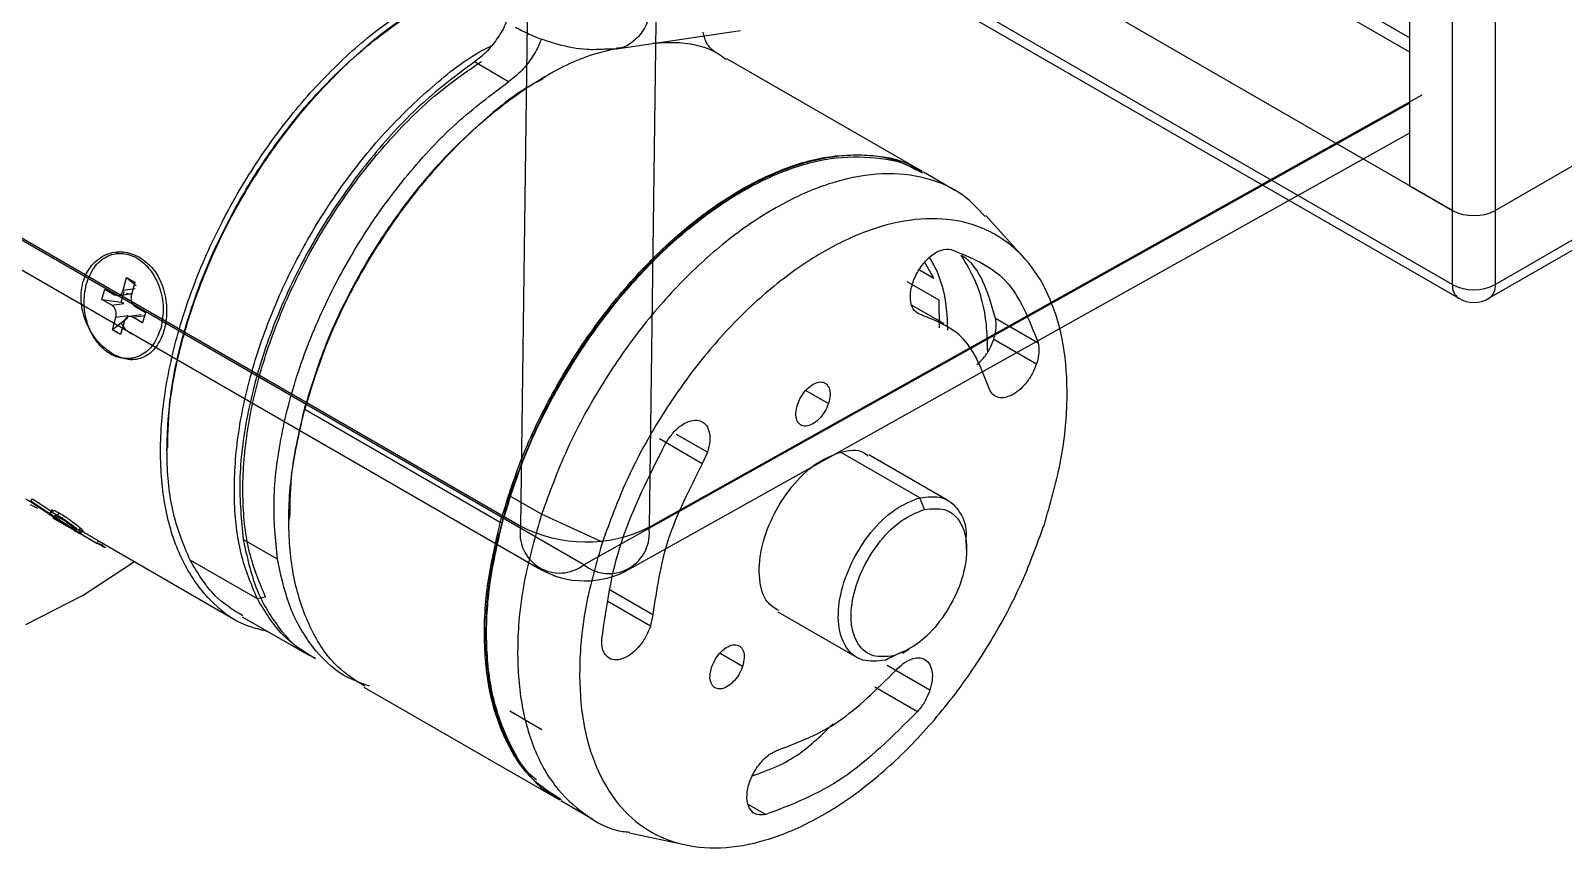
# Model space of a CAD drawing. Header units: millimetres. Extents: x 15 to 1192, y 5 to 836.
# Drawn here: x 565.9 to 616.6, y 509.9 to 536.9 of the extents above; entities that cross this region are included whole.
import ezdxf

# ---------------------------------------------------------------- set-up
doc = ezdxf.new("R2010")
doc.units = ezdxf.units.MM

msp = doc.modelspace()

# ---------------------------------------------------------------- linework, layer by layer
at = {"color": 7, "linetype": 'Continuous', "lineweight": 25}
for p, q in [((611.52, 531.787), (611.52, 562.787)), ((612.934, 530.97), (612.934, 561.97)), ((614.349, 561.154), (614.349, 530.97)), ((614.349, 530.97), (665.982, 560.777)), ((614.349, 530.97), (665.982, 560.777)), ((614.349, 528.521), (665.982, 558.328)), ((614.141, 528.063), (665.775, 557.87)), ((612.934, 530.97), (567.679, 557.095)), ((611.52, 536.207), (575.397, 557.06)), ((578.433, 555.786), (611.52, 536.685)), ((567.679, 554.646), (612.934, 528.521)), ((567.887, 554.188), (613.141, 528.063)), ((582.118, 520.531), (582.55, 552.621)), ((586.792, 552.583), (586.361, 520.492)), ((543.935, 542.574), (582.118, 520.531)), ((544.556, 541.162), (582.739, 519.119)), ((584.206, 519.249), (546.022, 541.292)), ((585.284, 536.321), (589.391, 536.918)), ((584.893, 536.314), (585.284, 536.321)), ((581.719, 535.229), (580.587, 535.882)), ((581.719, 535.229), (580.587, 535.882)), ((595.404, 532.254), (588.934, 535.989)), ((582.934, 535.394), (582.863, 535.353)), ((586.361, 520.492), (611.933, 534.793)), ((611.52, 534.523), (584.206, 519.249)), ((585.704, 519.099), (611.52, 533.535)), ((596.5, 531.621), (595.44, 532.234)), ((611.52, 531.787), (612.934, 530.97)), ((598.781, 529.386), (597.504, 530.804)), ((612.934, 528.521), (612.934, 530.97)), ((614.349, 530.97), (614.349, 528.521)), ((568.796, 529.55), (568.734, 529.541)), ((595.784, 528.733), (595.486, 529.252)), ((568.973, 528.331), (569.086, 528.749)), ((569.086, 528.749), (569.355, 528.594)), ((569.086, 528.749), (569.398, 528.492)), ((595.307, 529.009), (595.784, 528.733)), ((568.267, 528.024), (568.361, 528.369)), ((568.361, 528.369), (568.686, 528.181)), ((568.804, 528.157), (569.201, 528.215)), ((568.909, 527.941), (569.003, 528.286)), ((568.973, 528.331), (569.37, 528.389)), ((569.355, 528.594), (569.241, 528.176)), ((595.958, 528.002), (594.898, 528.614)), ((568.592, 527.836), (568.267, 528.024)), ((568.267, 528.024), (568.909, 527.941)), ((568.592, 527.836), (568.989, 527.894)), ((568.989, 527.894), (568.909, 527.941)), ((569.379, 527.781), (569.704, 527.594)), ((596.127, 527.218), (595.066, 527.831)), ((595.969, 527.085), (595.958, 528.002)), ((568.616, 527.024), (568.73, 527.442)), ((569.099, 527.396), (568.616, 527.024)), ((568.73, 527.442), (569.127, 527.499)), ((568.999, 527.286), (568.885, 526.869)), ((569.099, 527.396), (569.127, 527.499)), ((569.565, 527.519), (569.167, 527.461)), ((569.285, 527.436), (569.682, 527.494)), ((569.61, 527.249), (569.285, 527.436)), ((569.704, 527.594), (569.61, 527.249)), ((597.815, 527.411), (599.229, 526.595)), ((568.885, 526.869), (568.616, 527.024)), ((597.765, 526.715), (599.179, 525.898)), ((569.238, 526.077), (569.3, 526.086)), ((591.551, 525.017), (592.298, 524.586)), ((574.968, 524.438), (574.973, 524.387)), ((581.443, 520.652), (574.973, 524.387)), ((588.124, 522.593), (586.709, 523.41)), ((588.292, 522.97), (587.272, 523.559)), ((570.419, 523.107), (570.419, 523.025)), ((588.292, 522.97), (588.124, 522.593)), ((595.314, 521.468), (592.698, 522.979)), ((596.243, 521.378), (593.627, 522.888)), ((565.741, 521.435), (565.918, 521.333)), ((565.894, 521.239), (566.112, 521.137)), ((565.92, 521.35), (565.917, 521.327)), ((565.917, 521.327), (566.832, 520.729)), ((565.92, 521.35), (565.976, 521.432)), ((566.739, 520.805), (565.92, 521.35)), ((565.976, 521.432), (566.612, 521.009)), ((566.112, 521.137), (566.142, 521.124)), ((582.807, 520.92), (581.747, 521.532)), ((595.469, 521.077), (595.314, 521.468)), ((566.613, 520.903), (566.739, 520.805)), ((566.631, 520.806), (567.019, 520.582)), ((566.823, 520.889), (566.768, 520.806)), ((566.798, 520.883), (566.855, 520.964)), ((567.019, 520.582), (567.294, 520.424)), ((574.45, 520.78), (574.45, 520.698)), ((581.511, 520.637), (581.443, 520.652)), ((584.818, 519.997), (582.807, 520.92)), ((567.314, 520.562), (567.261, 520.477)), ((567.294, 520.424), (567.415, 520.354)), ((567.502, 520.382), (567.557, 520.465)), ((574.071, 519.434), (572.94, 520.087)), ((574.071, 519.434), (572.94, 520.087)), ((567.906, 520.07), (568.116, 519.949)), ((568.107, 519.958), (568.155, 520.045)), ((568.124, 520.06), (572.734, 517.398)), ((568.254, 519.873), (568.303, 519.96)), ((596.865, 519.759), (596.865, 520.004)), ((573.41, 518.117), (571.183, 519.403)), ((573.681, 518.177), (573.41, 518.117)), ((585.001, 518.044), (586.415, 517.227)), ((585.077, 518.416), (586.491, 517.6)), ((586.491, 517.6), (586.415, 517.227)), ((590.627, 517.692), (593.244, 516.181)), ((572.905, 517.531), (575.132, 516.245)), ((588.71, 516.324), (589.456, 515.893)), ((594.747, 516.371), (594.173, 516.091)), ((594.173, 516.091), (594.442, 516.237)), ((594.744, 516.33), (594.956, 516.453)), ((595.651, 515.106), (594.237, 515.922)), ((576.935, 515.204), (583.405, 511.469)), ((593.827, 515.211), (595.241, 514.395)), ((582.818, 513.789), (581.757, 514.402)), ((583.441, 511.449), (584.501, 510.836)), ((589.653, 511.324), (590.23, 510.99)), ((585.711, 510.376), (587.577, 509.979))]:
    msp.add_line(p, q, dxfattribs=at)
at = {"color": 7, "linetype": 'Continuous', "lineweight": 25, "flags": 128}
msp.add_lwpolyline([(565.75, 517.271), (567.651, 518.241), (569.345, 519.355)], dxfattribs=at)
at = {"color": 7, "linetype": 'Continuous', "lineweight": 25}
for centre, radius, start, end in [((613.641, 532.335), 1.537, 242.6097, 297.3903), ((613.641, 532.335), 1.537, 242.6097, 297.3903), ((613.41, 528.46), 0.48, 172.7442, 235.9436), ((613.641, 529.885), 1.537, 242.6097, 297.3903), ((613.873, 528.46), 0.48, 304.0564, 7.2558), ((613.641, 528.929), 1, 240.0027, 299.9973), ((583.406, 520.286), 1.311, 169.2517, 307.6306), ((584.277, 524.678), 4.675, 242.4963, 296.4637), ((585.038, 520.296), 1.337, 231.5447, 8.4538), ((584.239, 521.717), 3, 240.0027, 299.2142)]:
    msp.add_arc(centre, radius, start, end, dxfattribs=at)
for points, knots in [([(573.766, 517.033), (573.487, 517.103), (572.748, 517.286), (571.793, 518.05), (570.932, 519.243), (570.383, 520.788), (570.157, 522.605), (570.264, 524.629), (570.701, 526.781), (571.451, 528.978), (572.484, 531.136), (573.761, 533.173), (575.233, 535.007), (576.845, 536.58), (578.527, 537.787), (579.798, 538.498), (580.46, 538.664), (580.579, 538.694)], [0, 0, 0, 0, 0.043928, 0.11625, 0.188573, 0.260895, 0.333217, 0.40554, 0.477862, 0.550185, 0.622507, 0.69483, 0.767152, 0.839475, 0.911797, 0.98412, 1, 1, 1, 1]), ([(571.183, 519.403), (570.981, 519.885), (570.578, 520.85), (570.373, 522.656), (570.475, 524.642), (570.906, 526.76), (571.642, 528.921), (572.659, 531.043), (573.915, 533.047), (575.363, 534.851), (576.948, 536.398), (578.602, 537.586), (579.861, 538.288), (580.52, 538.453), (580.645, 538.484)], [0, 0, 0, 0, 0.089012, 0.178024, 0.267035, 0.356047, 0.445059, 0.534071, 0.623083, 0.712095, 0.801106, 0.890118, 0.97913, 1, 1, 1, 1]), ([(570.443, 523.118), (570.454, 523.649), (570.48, 524.824), (570.907, 526.813), (571.631, 528.952), (572.64, 531.059), (573.886, 533.043), (575.322, 534.842), (576.892, 536.341), (578.088, 537.289), (578.734, 537.605), (578.831, 537.652)], [0, 0, 0, 0, 0.102836, 0.227849, 0.352862, 0.477875, 0.602888, 0.727901, 0.852914, 0.977927, 1, 1, 1, 1]), ([(586.41, 537.483), (586.341, 537.293), (586.204, 536.912), (585.828, 536.529), (585.504, 536.331), (585.312, 536.336), (585.282, 536.336)], [0, 0, 0, 0, 0.314239, 0.628478, 0.942717, 1, 1, 1, 1]), ([(581.644, 537.233), (581.63, 537.195), (581.556, 536.986), (581.328, 536.624), (580.983, 536.186), (580.719, 535.984), (580.587, 535.882)], [0, 0, 0, 0, 0.068735, 0.379157, 0.689578, 1, 1, 1, 1]), ([(581.644, 537.233), (581.63, 537.195), (581.556, 536.986), (581.328, 536.624), (580.983, 536.186), (580.719, 535.984), (580.587, 535.882)], [0, 0, 0, 0, 0.068735, 0.379157, 0.689578, 1, 1, 1, 1]), ([(581.942, 537.035), (582.092, 536.955), (582.522, 536.725), (583.334, 536.457), (584.201, 536.276), (584.698, 536.303), (584.893, 536.314)], [0, 0, 0, 0, 0.1713698, 0.4893939, 0.7999197, 1, 1, 1, 1]), ([(573.41, 518.117), (573.209, 518.599), (572.806, 519.564), (572.601, 521.37), (572.702, 523.356), (573.133, 525.474), (573.87, 527.635), (574.886, 529.758), (576.142, 531.759), (577.591, 533.573), (579.174, 535.085), (580.385, 536.044), (581.041, 536.364), (581.143, 536.414)], [0, 0, 0, 0, 0.098183, 0.196366, 0.294549, 0.392733, 0.490916, 0.589099, 0.687282, 0.785465, 0.883648, 0.981831, 1, 1, 1, 1]), ([(585.275, 536.32), (584.939, 536.241), (584.069, 536.036), (582.593, 535.244), (580.938, 534.034), (579.356, 532.484), (577.911, 530.672), (576.665, 528.666), (575.637, 526.538), (575.194, 525.104), (574.973, 524.387)], [0, 0, 0, 0, 0.082794, 0.213823, 0.344853, 0.475882, 0.606912, 0.737941, 0.868971, 1, 1, 1, 1]), ([(582.797, 536.64), (582.777, 536.582), (582.697, 536.353), (582.46, 535.97), (582.114, 535.533), (581.851, 535.33), (581.719, 535.229)], [0, 0, 0, 0, 0.101428, 0.400952, 0.700476, 1, 1, 1, 1]), ([(582.797, 536.64), (582.777, 536.582), (582.697, 536.353), (582.46, 535.97), (582.114, 535.533), (581.851, 535.33), (581.719, 535.229)], [0, 0, 0, 0, 0.1014277, 0.4009518, 0.7004759, 1, 1, 1, 1]), ([(588.915, 535.958), (588.841, 536.013), (588.405, 536.343), (587.583, 536.554), (586.781, 536.511), (586.485, 536.495)], [0, 0, 0, 0, 0.112701, 0.671403, 1, 1, 1, 1]), ([(573.681, 518.177), (573.482, 518.651), (573.086, 519.6), (572.884, 521.377), (572.984, 523.329), (573.408, 525.411), (574.132, 527.537), (575.132, 529.624), (576.367, 531.595), (577.791, 533.364), (579.296, 534.854), (580.332, 535.564), (580.823, 535.901)], [0, 0, 0, 0, 0.100991, 0.201981, 0.302972, 0.403962, 0.504953, 0.605943, 0.706934, 0.807925, 0.908915, 1, 1, 1, 1]), ([(582.861, 535.322), (582.751, 535.268), (582.091, 534.943), (580.883, 533.981), (579.315, 532.473), (577.882, 530.669), (576.646, 528.682), (575.628, 526.571), (575.188, 525.149), (574.968, 524.438)], [0, 0, 0, 0, 0.0324618, 0.1937182, 0.3549745, 0.5162309, 0.6774873, 0.8387436, 1, 1, 1, 1]), ([(581.443, 520.652), (581.664, 521.369), (582.107, 522.803), (583.135, 524.931), (584.381, 526.937), (585.826, 528.749), (587.407, 530.296), (589.066, 531.52), (590.736, 532.37), (592.36, 532.825), (593.851, 532.825), (594.876, 532.609), (595.312, 532.278), (595.385, 532.223)], [0, 0, 0, 0, 0.098023, 0.196045, 0.294068, 0.392091, 0.490113, 0.588136, 0.686159, 0.784182, 0.882204, 0.980227, 1, 1, 1, 1]), ([(581.511, 520.637), (581.732, 521.351), (582.173, 522.779), (583.196, 524.898), (584.437, 526.896), (585.876, 528.7), (587.451, 530.241), (589.103, 531.459), (590.765, 532.305), (592.385, 532.761), (593.863, 532.751), (594.816, 532.579), (595.191, 532.307), (595.199, 532.3)], [0, 0, 0, 0, 0.099764, 0.199527, 0.299291, 0.399055, 0.498818, 0.598582, 0.698345, 0.798109, 0.897873, 0.997636, 1, 1, 1, 1]), ([(595.421, 532.199), (595.108, 532.367), (594.394, 532.748), (593.038, 532.854), (591.464, 532.592), (589.805, 531.904), (588.133, 530.832), (586.512, 529.414), (585.002, 527.706), (583.668, 525.772), (582.535, 523.686), (582.01, 522.25), (581.747, 521.532)], [0, 0, 0, 0, 0.079978, 0.182203, 0.284427, 0.386652, 0.488877, 0.591101, 0.693326, 0.795551, 0.897775, 1, 1, 1, 1]), ([(597.478, 530.767), (597.247, 531.016), (596.698, 531.608), (595.539, 532.09), (594.104, 532.252), (592.523, 531.977), (590.866, 531.292), (589.194, 530.22), (587.573, 528.802), (586.063, 527.093), (584.729, 525.16), (583.596, 523.074), (583.07, 521.638), (582.807, 520.92)], [0, 0, 0, 0, 0.067799, 0.16102, 0.25424, 0.34746, 0.44068, 0.5339, 0.62712, 0.72034, 0.81356, 0.90678, 1, 1, 1, 1]), ([(568.633, 526.214), (568.466, 526.334), (568.134, 526.574), (567.815, 527.082), (567.65, 527.531), (567.582, 527.887), (567.573, 528.244), (567.631, 528.587), (567.751, 528.9), (567.929, 529.165), (568.152, 529.376), (568.492, 529.567), (568.974, 529.655), (569.331, 529.504), (569.51, 529.429)], [0, 0, 0, 0, 0.124655, 0.249207, 0.312182, 0.374267, 0.43709, 0.499438, 0.561969, 0.624991, 0.687263, 0.75045, 0.875237, 1, 1, 1, 1]), ([(569.51, 529.429), (569.671, 529.308), (569.993, 529.067), (570.255, 528.551), (570.375, 528.095), (570.414, 527.734), (570.403, 527.374), (570.338, 527.03), (570.225, 526.719), (570.067, 526.457), (569.874, 526.25), (569.578, 526.065), (569.153, 525.985), (568.806, 526.138), (568.633, 526.214)], [0, 0, 0, 0, 0.124596, 0.249113, 0.312109, 0.374214, 0.437107, 0.499522, 0.561917, 0.6248, 0.687151, 0.750419, 0.875383, 1, 1, 1, 1]), ([(596.243, 527.011), (596.236, 527.217), (596.213, 527.967), (596.005, 528.791), (595.715, 529.287), (595.642, 529.413)], [0, 0, 0, 0, 0.220034, 0.802694, 1, 1, 1, 1]), ([(597.562, 526.295), (597.555, 526.6), (597.533, 527.47), (597.242, 528.571), (596.85, 529.217), (596.687, 529.486)], [0, 0, 0, 0, 0.239185, 0.683501, 1, 1, 1, 1]), ([(597.815, 527.411), (597.572, 528.258), (597.323, 529.126), (596.702, 529.477), (596.687, 529.486)], [0, 0, 0, 0, 0.974894, 1, 1, 1, 1]), ([(569.084, 528.239), (569.112, 528.228), (569.169, 528.206), (569.233, 528.212), (569.256, 528.233), (569.257, 528.234)], [0, 0, 0, 0, 0.4938994, 0.9877989, 1, 1, 1, 1]), ([(568.905, 527.25), (568.924, 527.21), (569.005, 527.045), (569.14, 526.956), (569.243, 526.887)], [0, 0, 0, 0, 0.240908, 1, 1, 1, 1]), ([(597.208, 525.863), (597.281, 525.932), (597.435, 526.08), (597.634, 526.381), (597.721, 526.603), (597.765, 526.715)], [0, 0, 0, 0, 0.306017, 0.653008, 1, 1, 1, 1]), ([(576.955, 515.236), (576.648, 515.428), (575.956, 515.863), (575.186, 516.995), (574.63, 518.494), (574.406, 520.28), (574.486, 522.263), (574.81, 523.679), (574.973, 524.387)], [0, 0, 0, 0, 0.137675, 0.31014, 0.482605, 0.65507, 0.827535, 1, 1, 1, 1]), ([(574.968, 524.438), (574.8, 523.732), (574.498, 522.462), (574.482, 521.306), (574.476, 520.793)], [0, 0, 0, 0, 0.556215, 1, 1, 1, 1]), ([(590.654, 517.733), (590.518, 517.814), (590.186, 518.011), (589.972, 518.75), (590.029, 519.753), (590.415, 520.854), (591.058, 521.858), (591.87, 522.653), (592.422, 522.87), (592.698, 522.979)], [0, 0, 0, 0, 0.103813, 0.253178, 0.402542, 0.551907, 0.701271, 0.850636, 1, 1, 1, 1]), ([(592.698, 522.979), (592.97, 523.029), (593.324, 523.095), (593.548, 522.894), (593.601, 522.847)], [0, 0, 0, 0, 0.7663035, 1, 1, 1, 1]), ([(581.747, 521.532), (581.541, 520.817), (581.13, 519.386), (580.911, 517.336), (581.001, 515.461), (581.415, 513.823), (582.155, 512.526), (582.858, 511.738), (583.368, 511.522), (583.459, 511.483)], [0, 0, 0, 0, 0.160833, 0.321666, 0.482499, 0.643333, 0.804166, 0.964999, 1, 1, 1, 1]), ([(595.314, 521.468), (595.574, 521.497), (596.095, 521.553), (596.624, 521.095), (596.882, 520.53), (596.84, 520.09), (596.83, 519.987)], [0, 0, 0, 0, 0.302556, 0.6051119, 0.9076679, 1, 1, 1, 1]), ([(566.798, 520.883), (566.747, 520.911), (566.645, 520.968), (566.56, 520.994), (566.541, 520.981), (566.567, 520.945), (566.598, 520.917), (566.613, 520.903)], [0, 0, 0, 0, 0.248947, 0.498212, 0.748262, 0.874067, 1, 1, 1, 1]), ([(566.669, 520.986), (566.653, 521), (566.623, 521.027), (566.597, 521.063), (566.617, 521.075), (566.702, 521.049), (566.804, 520.992), (566.855, 520.964)], [0, 0, 0, 0, 0.125394, 0.250767, 0.500489, 0.750151, 1, 1, 1, 1]), ([(566.881, 520.664), (566.836, 520.69), (566.767, 520.73), (566.717, 520.757), (566.699, 520.767), (566.692, 520.771), (566.699, 520.767), (566.699, 520.767)], [0, 0, 0, 0, 0.389, 0.581548, 0.78113, 0.979284, 1, 1, 1, 1]), ([(566.768, 520.806), (566.747, 520.826), (566.704, 520.865), (566.707, 520.884), (566.749, 520.874), (566.81, 520.844), (566.848, 520.823), (566.868, 520.812)], [0, 0, 0, 0, 0.250873, 0.500982, 0.750252, 0.867589, 1, 1, 1, 1]), ([(567.261, 520.477), (567.239, 520.49), (567.198, 520.514), (567.106, 520.57), (566.987, 520.646), (566.854, 520.737), (566.797, 520.783), (566.768, 520.806)], [0, 0, 0, 0, 0.132411, 0.249742, 0.499005, 0.749107, 1, 1, 1, 1]), ([(567.502, 520.382), (567.46, 520.416), (567.377, 520.485), (567.218, 520.605), (567.086, 520.699), (566.95, 520.792), (566.859, 520.846), (566.798, 520.883)], [0, 0, 0, 0, 0.25079, 0.500848, 0.629444, 0.75134, 1, 1, 1, 1]), ([(566.832, 520.729), (566.923, 520.672), (567.104, 520.558), (567.269, 520.46), (567.351, 520.412)], [0, 0, 0, 0, 0.502002, 1, 1, 1, 1]), ([(566.855, 520.964), (566.917, 520.927), (567.007, 520.873), (567.143, 520.78), (567.274, 520.687), (567.433, 520.568), (567.515, 520.499), (567.557, 520.465)], [0, 0, 0, 0, 0.249633, 0.371748, 0.500487, 0.750141, 1, 1, 1, 1]), ([(566.868, 520.812), (566.91, 520.786), (566.973, 520.749), (567.066, 520.685), (567.156, 520.622), (567.266, 520.54), (567.323, 520.493), (567.352, 520.47)], [0, 0, 0, 0, 0.248428, 0.368857, 0.499035, 0.749182, 1, 1, 1, 1]), ([(567.298, 520.421), (567.263, 520.441), (567.195, 520.481), (567.086, 520.545), (566.976, 520.61), (566.913, 520.646), (566.881, 520.664)], [0, 0, 0, 0, 0.251055, 0.501296, 0.750661, 1, 1, 1, 1]), ([(583.425, 511.5), (583.118, 511.693), (582.426, 512.128), (581.656, 513.26), (581.1, 514.759), (580.876, 516.545), (580.956, 518.528), (581.28, 519.944), (581.443, 520.652)], [0, 0, 0, 0, 0.137675, 0.31014, 0.482605, 0.65507, 0.827535, 1, 1, 1, 1]), ([(582.643, 512.131), (582.63, 512.139), (582.25, 512.411), (581.737, 513.296), (581.166, 514.763), (580.948, 516.548), (581.026, 518.521), (581.349, 519.931), (581.511, 520.637)], [0, 0, 0, 0, 0.0064956, 0.2051965, 0.4038974, 0.6025982, 0.8012991, 1, 1, 1, 1]), ([(582.807, 520.92), (582.602, 520.205), (582.191, 518.774), (581.972, 516.725), (582.06, 514.847), (582.48, 513.218), (583.201, 511.886), (584.22, 510.952), (585.085, 510.459), (585.644, 510.411), (585.723, 510.404)], [0, 0, 0, 0, 0.139614, 0.279229, 0.418843, 0.558457, 0.698072, 0.837686, 0.977301, 1, 1, 1, 1]), ([(567.352, 520.47), (567.373, 520.451), (567.416, 520.413), (567.416, 520.401), (567.393, 520.407), (567.362, 520.421), (567.318, 520.445), (567.28, 520.466), (567.261, 520.477)], [0, 0, 0, 0, 0.25053, 0.500352, 0.629539, 0.750618, 0.869029, 1, 1, 1, 1]), ([(567.466, 520.332), (567.427, 520.354), (567.35, 520.398), (567.294, 520.427), (567.277, 520.434), (567.282, 520.43), (567.292, 520.424), (567.298, 520.421)], [0, 0, 0, 0, 0.248528, 0.498026, 0.748552, 0.874192, 1, 1, 1, 1]), ([(567.351, 520.412), (567.404, 520.382), (567.511, 520.321), (567.575, 520.293), (567.591, 520.294), (567.58, 520.313), (567.533, 520.354), (567.502, 520.382)], [0, 0, 0, 0, 0.24882, 0.498079, 0.625449, 0.74929, 1, 1, 1, 1]), ([(567.465, 520.327), (567.444, 520.338), (567.411, 520.355), (567.411, 520.356), (567.434, 520.344), (567.481, 520.317), (567.529, 520.29), (567.554, 520.275)], [0, 0, 0, 0, 0.334222, 0.507516, 0.667887, 0.829413, 1, 1, 1, 1]), ([(568.254, 519.873), (568.205, 519.9), (568.131, 519.94), (567.998, 520.017), (567.889, 520.081), (567.778, 520.148), (567.629, 520.236), (567.531, 520.293), (567.466, 520.332)], [0, 0, 0, 0, 0.25058, 0.37537, 0.501473, 0.62901, 0.751678, 1, 1, 1, 1]), ([(567.517, 520.417), (567.583, 520.379), (567.68, 520.322), (567.829, 520.234), (567.94, 520.168), (568.041, 520.108), (568.099, 520.074), (568.124, 520.06)], [0, 0, 0, 0, 0.3444788, 0.5142996, 0.6907461, 0.8647829, 1, 1, 1, 1]), ([(567.554, 520.275), (567.576, 520.263), (567.62, 520.237), (567.696, 520.193), (567.774, 520.147), (567.847, 520.104), (567.889, 520.08), (567.907, 520.07)], [0, 0, 0, 0, 0.21002, 0.420193, 0.624799, 0.841737, 1, 1, 1, 1]), ([(567.557, 520.465), (567.587, 520.438), (567.633, 520.397), (567.645, 520.378), (567.634, 520.379), (567.629, 520.379)], [0, 0, 0, 0, 0.498924, 0.745634, 1, 1, 1, 1]), ([(572.94, 520.087), (573.061, 519.529), (573.305, 518.414), (574.083, 517.156), (574.769, 516.395), (575.257, 516.197), (575.323, 516.17)], [0, 0, 0, 0, 0.316881, 0.633762, 0.950644, 1, 1, 1, 1]), ([(572.94, 520.087), (573.061, 519.529), (573.305, 518.414), (574.083, 517.156), (574.769, 516.395), (575.257, 516.197), (575.323, 516.17)], [0, 0, 0, 0, 0.3168812, 0.6337624, 0.9506437, 1, 1, 1, 1]), ([(568.18, 519.954), (568.226, 519.925), (568.316, 519.87), (568.373, 519.828), (568.375, 519.818), (568.349, 519.825), (568.292, 519.854), (568.254, 519.873)], [0, 0, 0, 0, 0.255533, 0.501681, 0.62378, 0.748014, 1, 1, 1, 1]), ([(572.923, 517.559), (572.605, 517.757), (571.9, 518.197), (571.437, 518.975), (571.183, 519.403)], [0, 0, 0, 0, 0.451459, 1, 1, 1, 1]), ([(577.125, 515.228), (576.827, 515.336), (576.098, 515.6), (575.206, 516.488), (574.438, 517.765), (574.193, 518.878), (574.071, 519.434)], [0, 0, 0, 0, 0.187191, 0.458128, 0.729064, 1, 1, 1, 1]), ([(577.125, 515.228), (576.827, 515.336), (576.098, 515.6), (575.206, 516.488), (574.438, 517.765), (574.193, 518.878), (574.071, 519.434)], [0, 0, 0, 0, 0.187191, 0.458128, 0.729064, 1, 1, 1, 1]), ([(575.33, 516.141), (574.947, 516.376), (574.175, 516.849), (573.666, 517.692), (573.41, 518.117)], [0, 0, 0, 0, 0.496621, 1, 1, 1, 1]), ([(589.773, 512.264), (590.307, 512.457), (591.218, 512.786), (592.087, 513.634), (592.446, 513.985)], [0, 0, 0, 0, 0.5862962, 1, 1, 1, 1])]:
    msp.add_open_spline(points, degree=3, knots=knots, dxfattribs=at)
for points in [[(588.531, 536.22), (588.439, 536.295), (588.256, 536.445), (588.186, 536.727), (588.152, 536.869)], [(588.531, 536.22), (588.439, 536.295), (588.256, 536.445), (588.186, 536.727), (588.152, 536.869)], [(580.587, 535.882), (580.008, 535.45), (578.851, 534.587), (577.227, 532.844), (575.774, 530.861), (574.558, 528.688), (573.625, 526.424), (573.027, 524.169), (572.754, 521.995), (572.878, 520.723), (572.94, 520.087)], [(580.587, 535.882), (580.008, 535.45), (578.851, 534.587), (577.227, 532.844), (575.774, 530.861), (574.558, 528.688), (573.625, 526.424), (573.027, 524.169), (572.754, 521.995), (572.878, 520.723), (572.94, 520.087)], [(574.071, 519.434), (574.009, 520.07), (573.885, 521.342), (574.158, 523.516), (574.757, 525.77), (575.689, 528.035), (576.906, 530.208), (578.358, 532.191), (579.982, 533.934), (581.14, 534.797), (581.719, 535.229)], [(574.071, 519.434), (574.009, 520.07), (573.885, 521.342), (574.158, 523.516), (574.757, 525.77), (575.689, 528.035), (576.906, 530.208), (578.358, 532.191), (579.982, 533.934), (581.14, 534.797), (581.719, 535.229)], [(599.436, 520.583), (599.631, 521.263), (600.022, 522.622), (600.229, 524.569), (600.146, 526.352), (599.748, 527.902), (599.059, 529.159), (598.104, 530.076), (596.919, 530.616), (595.549, 530.76), (594.048, 530.501), (592.474, 529.85), (590.886, 528.831), (589.346, 527.485), (587.911, 525.861), (586.644, 524.024), (585.568, 522.043), (585.068, 520.679), (584.818, 519.997)], [(567.748, 528.523), (567.823, 528.72), (567.974, 529.115), (568.404, 529.478), (568.91, 529.596), (569.43, 529.439), (569.883, 529.034), (570.195, 528.444), (570.337, 527.75), (570.261, 527.313), (570.223, 527.094)], [(595.368, 527.515), (595.284, 527.552), (595.116, 527.627), (594.997, 527.93), (595.003, 528.324), (595.14, 528.763), (595.385, 529.176), (595.701, 529.499), (596.045, 529.696), (596.241, 529.687), (596.34, 529.682)], [(596.34, 529.682), (597.003, 529.42), (598.329, 528.894), (598.929, 527.361), (599.229, 526.595)], [(570.223, 527.094), (570.148, 526.897), (569.997, 526.503), (569.567, 526.139), (569.061, 526.022), (568.541, 526.179), (568.088, 526.584), (567.776, 527.173), (567.634, 527.867), (567.71, 528.305), (567.748, 528.523)], [(568.686, 528.181), (568.715, 528.169), (568.773, 528.145), (568.86, 528.168), (568.934, 528.23), (568.96, 528.297), (568.973, 528.331)], [(568.73, 527.442), (568.736, 527.479), (568.749, 527.554), (568.725, 527.672), (568.672, 527.776), (568.619, 527.816), (568.592, 527.836)], [(569.241, 528.176), (569.235, 528.139), (569.222, 528.063), (569.246, 527.945), (569.299, 527.842), (569.352, 527.801), (569.379, 527.781)], [(569.285, 527.436), (569.256, 527.448), (569.198, 527.472), (569.111, 527.45), (569.037, 527.388), (569.011, 527.32), (568.999, 527.286)], [(597.59, 525.14), (597.359, 525.73), (596.898, 526.909), (595.878, 527.313), (595.368, 527.515)], [(597.765, 526.715), (597.798, 526.843), (597.866, 527.1), (597.832, 527.308), (597.815, 527.411)], [(599.229, 526.595), (599.246, 526.491), (599.28, 526.283), (599.213, 526.027), (599.179, 525.898)], [(599.179, 525.898), (599.135, 525.787), (599.049, 525.563), (598.84, 525.255), (598.597, 525.004), (598.335, 524.833), (598.08, 524.758), (597.857, 524.786), (597.68, 524.91), (597.62, 525.063), (597.59, 525.14)], [(591.272, 524.545), (591.311, 524.641), (591.389, 524.833), (591.587, 525.08), (591.809, 525.25), (592.03, 525.315), (592.213, 525.266), (592.329, 525.11), (592.368, 524.872), (592.321, 524.682), (592.298, 524.586)], [(592.298, 524.586), (592.259, 524.49), (592.181, 524.299), (591.983, 524.051), (591.76, 523.882), (591.54, 523.817), (591.357, 523.866), (591.24, 524.021), (591.201, 524.259), (591.248, 524.45), (591.272, 524.545)], [(586.922, 523.284), (586.999, 523.401), (587.153, 523.635), (587.448, 523.89), (587.746, 524.034), (588.019, 524.045), (588.232, 523.922), (588.358, 523.681), (588.39, 523.351), (588.325, 523.097), (588.292, 522.97)], [(584.801, 516.793), (584.953, 517.867), (585.258, 520.014), (586.368, 522.194), (586.922, 523.284)], [(588.124, 522.593), (587.697, 521.755), (586.844, 520.078), (586.609, 518.426), (586.491, 517.6)], [(594.173, 516.091), (593.914, 516.063), (593.396, 516.008), (592.848, 516.456), (592.582, 517.229), (592.647, 518.246), (593.031, 519.343), (593.674, 520.348), (594.486, 521.143), (595.038, 521.36), (595.314, 521.468)], [(595.469, 521.077), (595.702, 521.102), (596.168, 521.152), (596.662, 520.748), (596.901, 520.052), (596.842, 519.138), (596.497, 518.15), (595.918, 517.246), (595.187, 516.53), (594.69, 516.335), (594.442, 516.237)], [(584.818, 519.997), (584.623, 519.317), (584.232, 517.957), (584.025, 516.011), (584.109, 514.228), (584.506, 512.678), (585.195, 511.421), (586.151, 510.504), (587.336, 509.964), (588.705, 509.82), (590.206, 510.079), (591.781, 510.73), (593.369, 511.748), (594.909, 513.095), (596.343, 514.719), (597.61, 516.556), (598.687, 518.537), (599.186, 519.901), (599.436, 520.583)], [(594.442, 516.237), (594.209, 516.212), (593.743, 516.162), (593.25, 516.566), (593.011, 517.262), (593.069, 518.177), (593.415, 519.165), (593.993, 520.069), (594.724, 520.784), (595.221, 520.979), (595.469, 521.077)], [(586.415, 517.227), (586.365, 517.099), (586.263, 516.844), (586.012, 516.502), (585.723, 516.244), (585.423, 516.101), (585.15, 516.09), (584.938, 516.213), (584.805, 516.452), (584.802, 516.679), (584.801, 516.793)], [(588.431, 515.852), (588.47, 515.948), (588.547, 516.14), (588.746, 516.387), (588.968, 516.557), (589.188, 516.622), (589.371, 516.573), (589.488, 516.417), (589.527, 516.179), (589.48, 515.989), (589.456, 515.893)], [(594.523, 515.755), (594.604, 515.836), (594.767, 515.999), (595.031, 516.14), (595.279, 516.187), (595.491, 516.131), (595.646, 515.976), (595.73, 515.738), (595.74, 515.439), (595.681, 515.217), (595.651, 515.106)], [(589.456, 515.893), (589.418, 515.797), (589.34, 515.606), (589.142, 515.358), (588.919, 515.189), (588.699, 515.124), (588.516, 515.173), (588.399, 515.328), (588.36, 515.566), (588.407, 515.757), (588.431, 515.852)], [(590.668, 513.136), (591.326, 513.385), (592.641, 513.883), (593.895, 515.131), (594.523, 515.755)], [(595.651, 515.106), (595.601, 514.977), (595.501, 514.719), (595.328, 514.503), (595.241, 514.395)], [(595.241, 514.395), (594.426, 513.583), (592.794, 511.961), (591.085, 511.314), (590.23, 510.99)], [(590.23, 510.99), (590.126, 510.978), (589.918, 510.952), (589.696, 511.127), (589.586, 511.432), (589.608, 511.837), (589.758, 512.276), (590.013, 512.68), (590.336, 513.001), (590.558, 513.091), (590.668, 513.136)]]:
    msp.add_open_spline(points, degree=3, dxfattribs=at)

doc.saveas('drawing.dxf')
